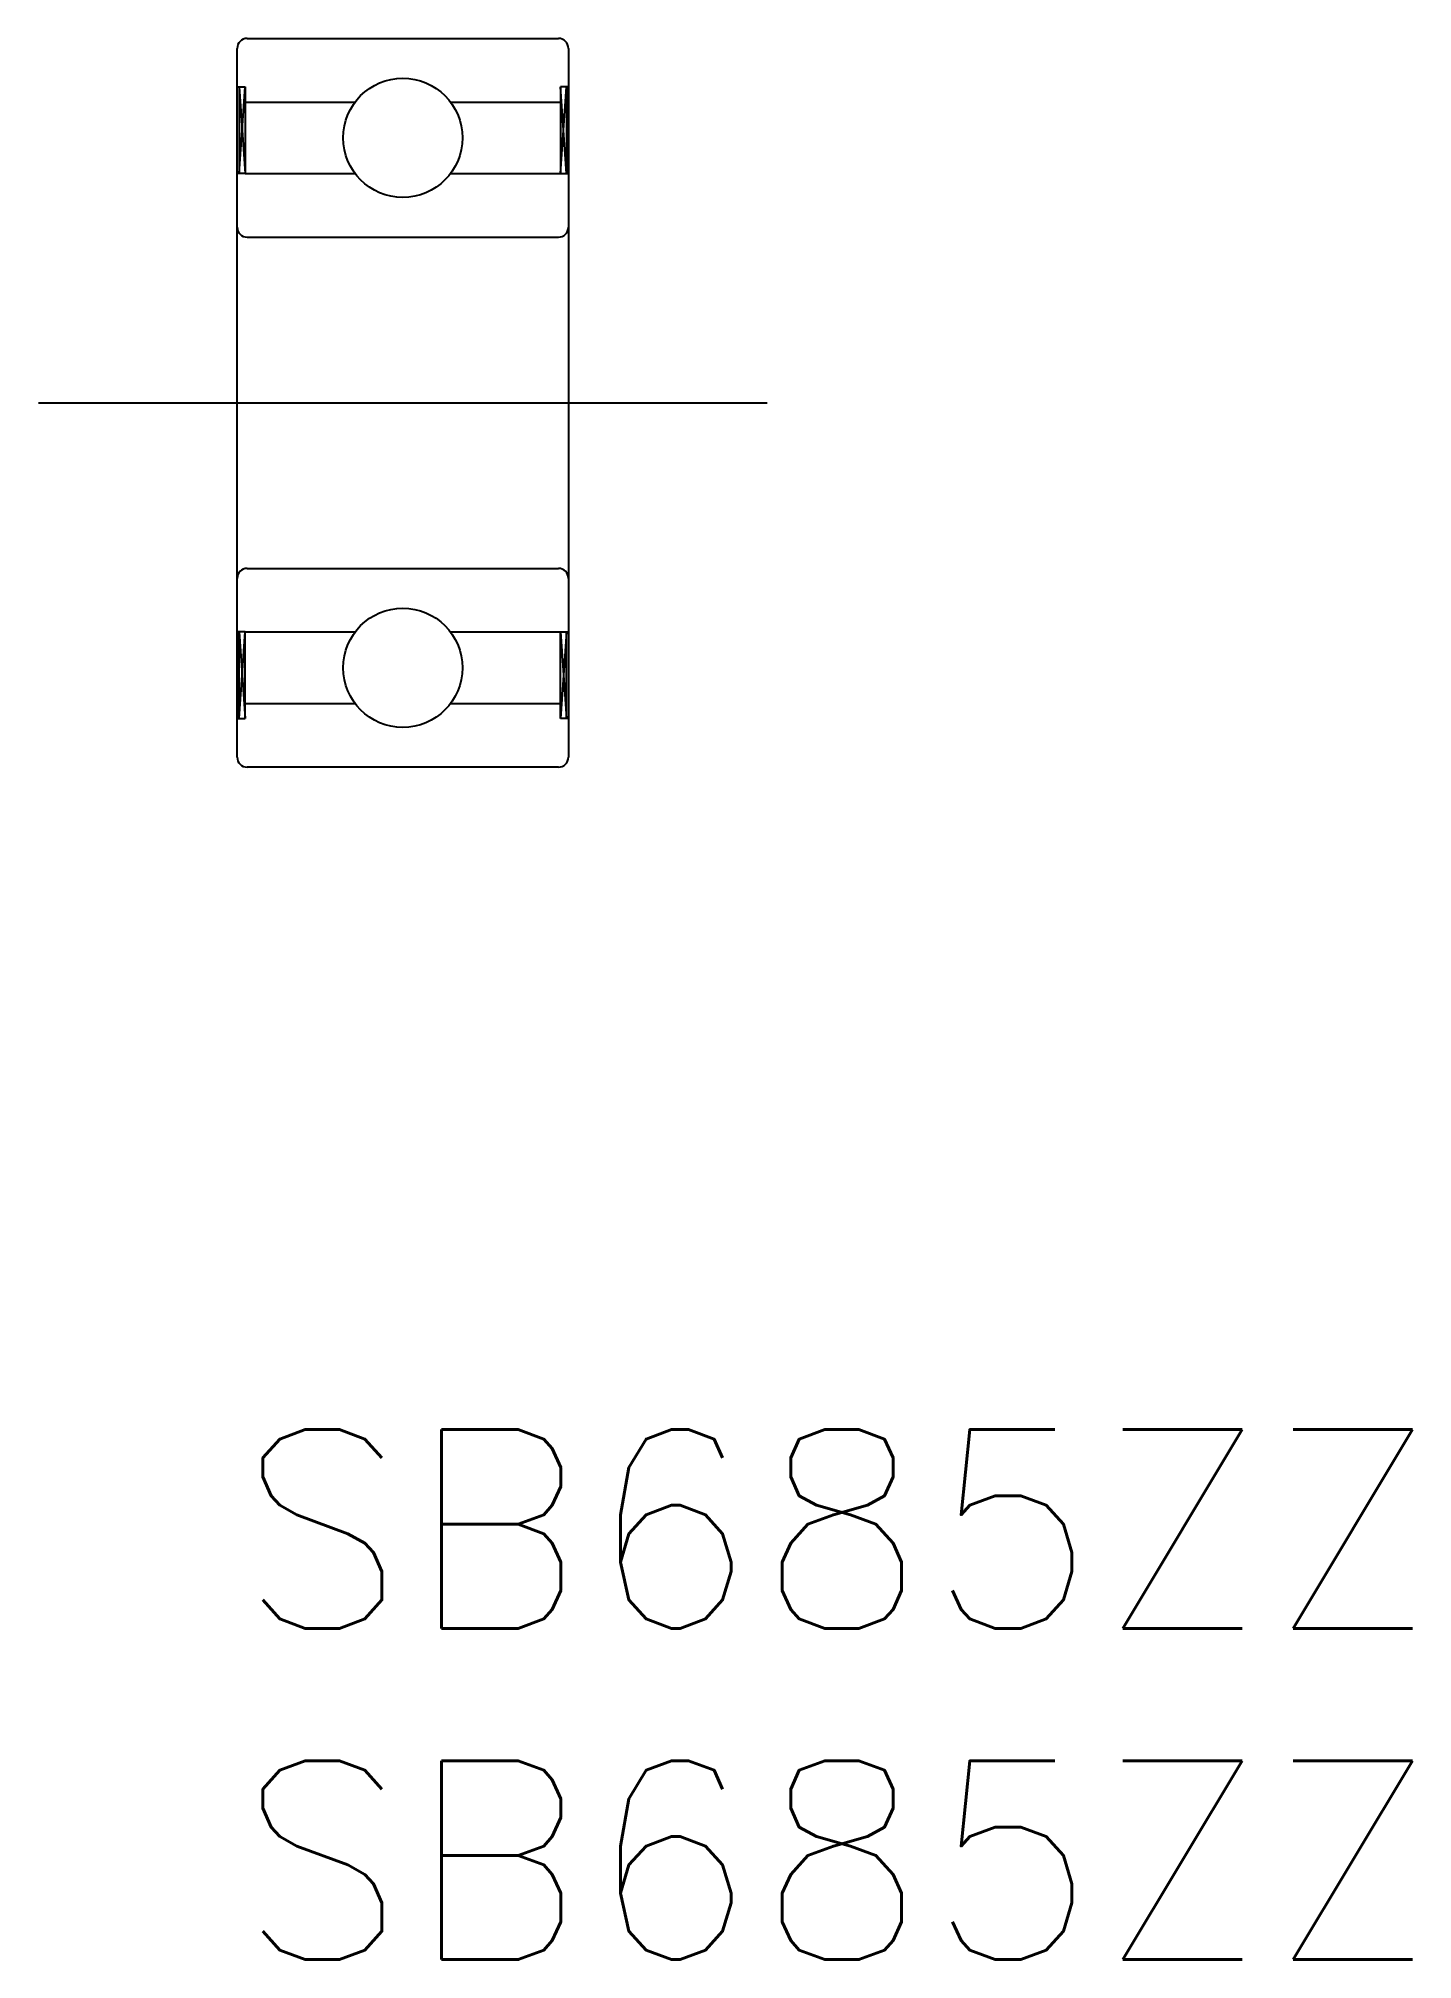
# Model space of a CAD drawing. Extents: x -3 to 17.7, y -8 to 21.
import ezdxf

# ---------------------------------------------------------------- set-up
doc = ezdxf.new("R2010")
doc.units = 0
doc.header["$LTSCALE"] = 0.5
doc.linetypes.add('CENTER', pattern=[50.8, 31.75, -6.35, 6.35, -6.35])
for name, color, linetype in [('MSM_CENTER', 1, 'CENTER'), ('MSM_CONTINUOUS', 7, 'CONTINUOUS'), ('MSM_NARROW', 5, 'CONTINUOUS'), ('MSM_PART_NUMBER', 7, 'CONTINUOUS')]:
    doc.layers.add(name, color=color, linetype=linetype)
doc.styles.get("Standard").update_dxf_attribs({"font": 'txt.shx', "height": 1, "bigfont": 'bigfont.shx'})

# ---------------------------------------------------------------- blocks, each defined once
blk = doc.blocks.new('*U6')
at = {"layer": 'MSM_PART_NUMBER'}
blk.add_text('SB685ZZ', height=3, dxfattribs=at).set_placement((0, -3))
blk = doc.blocks.new('*U7')
at = {"layer": 'MSM_PART_NUMBER'}
blk.add_text('SB685ZZ', height=3, dxfattribs=at).set_placement((0, -8))

msp = doc.modelspace()

# ---------------------------------------------------------------- linework, layer by layer
at = {"layer": 'MSM_CENTER'}
msp.add_line((-3, 15.5), (8, 15.5), dxfattribs=at)
at = {"layer": 'MSM_CONTINUOUS'}
for p, q in [((0.03, 20.94), (0.06, 20.97)), ((0.15, 21), (4.85, 21)), ((0, 10.15), (0, 20.85)), ((5, 20.85), (5, 10.15)), ((0, 20.267), (0.12, 20.267)), ((0.03, 20.267), (0.03, 18.96)), ((0.12, 20.267), (0.12, 18.96)), ((0.12, 20.04), (1.78, 20.04)), ((3.22, 20.04), (4.88, 20.04)), ((4.88, 20.267), (4.88, 18.96)), ((5, 20.267), (4.88, 20.267)), ((4.97, 20.267), (4.97, 18.96)), ((0.12, 18.96), (0, 18.96)), ((0.12, 18.96), (1.78, 18.96)), ((3.22, 18.96), (4.88, 18.96)), ((4.88, 18.96), (5, 18.96)), ((0.15, 18), (4.85, 18)), ((0.15, 13), (4.85, 13)), ((0.12, 12.04), (0, 12.04)), ((0.03, 10.733), (0.03, 12.04)), ((0.12, 12.04), (1.78, 12.04)), ((0.12, 10.733), (0.12, 12.04)), ((3.22, 12.04), (4.88, 12.04)), ((4.88, 12.04), (5, 12.04)), ((4.88, 10.733), (4.88, 12.04)), ((4.97, 10.733), (4.97, 12.04)), ((0, 10.733), (0.12, 10.733)), ((0.12, 10.96), (1.78, 10.96)), ((3.22, 10.96), (4.88, 10.96)), ((5, 10.733), (4.88, 10.733)), ((4.85, 10), (0.15, 10))]:
    msp.add_line(p, q, dxfattribs=at)
for centre in [(2.5, 19.5), (2.5, 11.5)]:
    msp.add_circle(centre, 0.9, dxfattribs=at)
for centre, start, end in [((0.15, 20.85), 90, 180), ((4.85, 20.85), 0, 90), ((0.15, 18.15), 180, 270), ((4.85, 18.15), 270, 0), ((0.15, 12.85), 90, 180), ((4.85, 12.85), 0, 90), ((0.15, 10.15), 180, 270), ((4.85, 10.15), 270, 0)]:
    msp.add_arc(centre, 0.15, start, end, dxfattribs=at)
at = {"layer": 'MSM_NARROW'}
for p, q in [((0.03, 18.96), (0.12, 20.267)), ((0.03, 20.267), (0.12, 18.96)), ((4.88, 18.96), (4.97, 20.267)), ((4.97, 18.96), (4.88, 20.267)), ((0.03, 12.04), (0.12, 10.733)), ((0.03, 10.733), (0.12, 12.04)), ((4.97, 12.04), (4.88, 10.733)), ((4.88, 12.04), (4.97, 10.733))]:
    msp.add_line(p, q, dxfattribs=at)

# ---------------------------------------------------------------- block references
at = {"layer": 'MSM_CONTINUOUS'}
for name in ['*U6', '*U7']:
    msp.add_blockref(name, (0, 0), dxfattribs=at)

doc.saveas('drawing.dxf')
